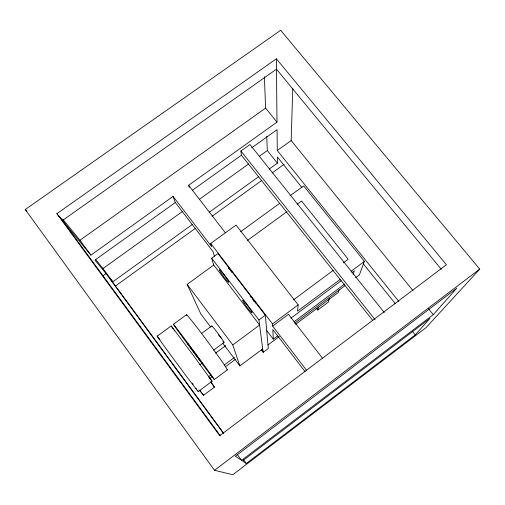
<?xml version="1.0" encoding="UTF-8"?>
<svg xmlns="http://www.w3.org/2000/svg" width="505" height="505" viewBox="0 0 505 505"><rect width="100%" height="100%" fill="white"/><g stroke="black" fill="none" stroke-linecap="round" stroke-linejoin="round"><path stroke-width="0.76" d="M413.077 290.785L291.164 140.554L292.761 88.514M56.876 213.672L219.713 435.701L446.426 264.734L276.38 58.807L56.876 213.672L90.906 255.145L173.076 196.407L211.633 246.623L210.724 243.448L236.056 225.072L298.177 304.85L297.565 311.137L340.143 279.442M316.288 308.202L317.727 310.038L318.358 307.046M329.285 298.354L328.307 302.142L317.727 310.038M339.209 289.447L338.306 292.471L295.614 324.33M353.147 274.512L354.377 270.907L351.865 272.782M289.927 195.883L303.656 185.903L364.408 261.375L359.339 274.973L355.57 277.782M415.274 334.891L429.951 318.396L242.469 460.932L246.301 463.483L415.274 334.891L412.389 331.293M433.277 314.659L456.829 288.185L235.387 456.217L241.598 460.352L433.277 314.659L428.429 308.688M479.75 269.102L426.132 327.568L232.805 474.725L214.511 470.294L25.25 209.524L280.666 30.275L479.75 269.102L214.511 470.294M222.939 343.394L239.875 365.923L262.701 348.892M267.985 344.947L279.284 336.513M198.983 389.873L203.553 395.276L214.486 387.114L210.736 381.483M261.262 349.877L263.149 352.357L268.3 348.513L265.34 315.227L218.002 253.592L211.658 258.207L213.722 265.03L259.595 325.031L232.78 344.94L239.875 365.923M306.737 370.481L272.649 326.085L272.542 323.92L298.177 304.85M272.649 326.085L288.481 314.306L322.67 358.462M208.508 376.724L211.027 374.843M224.27 364.989L234.364 357.477M351.158 271.242L364.408 261.375M209.701 378.51L212.22 376.629M225.47 366.763L235.564 359.244M290.899 318.188L341.178 280.742M198.213 391.596L212.094 381.243L192.241 353.904L171.214 325.927L157.244 336.166M214.297 379.583A34.384 0.398 53.5 0 0 184.508 338.678A34.384 0.398 53.5 0 0 182.816 337.555A34.384 0.398 53.5 0 0 214.297 379.583L227.319 369.887M293.96 321.855L344.763 283.974M266.703 330.554L273.293 339.158L277.687 335.882M294.649 323.232L344.896 285.748M213.609 350.142L224.031 342.422M263.149 352.357L258.939 319.974L265.34 315.227M199.74 364.894L202.271 363.019M215.566 353.153L225.697 345.641M293.481 299.875L333.111 270.453M343.362 262.84L348.204 259.242L301.554 201.009L297.123 204.241M201.375 333.597L211.81 325.902M173.43 324.286L186.503 314.703M210.711 327.12L200.832 313.977L187.147 284.403L213.722 265.03M247.513 240.405L286.991 211.627M240.752 231.631L279.663 203.345M223.456 432.88L109.49 277.8L112.779 281.809L192.538 224.321M209.127 212.365L258.895 176.491M269.102 169.131L277.397 163.153L277.34 156.967L302.053 187.702M115.557 285.944L195.403 228.323M212.012 216.336L261.836 180.38M272.056 173.007L284.195 164.245M102.887 275.919L106.069 273.634L223.456 433.391M398.874 301.498L277.277 150.547L291.164 140.554M173.076 196.407L175.336 202.505L94.94 260.062L106.069 273.634M192.443 190.259L241.403 155.212L240.904 151.02L249.969 144.537L384.292 312.551M251.623 147.889L277.068 129.671L277.277 150.547M95.584 259.406L103.007 268.515L182.273 211.608M199.538 199.216L248.757 163.879M259.627 156.077L267.296 150.566L266.735 136.394M189.249 187.418L188.605 185.31L276.999 122.128L276.38 58.807M62.765 219.151L79.948 240.228L265.617 108.108L264.374 76.659M62.468 220.483L276.481 69.172L441.181 269.184M171.201 325.933L172.136 327.335M212.094 381.243L210.004 378.624M199.961 360.216L187.734 343.659L199.993 360.235M25.25 209.524L26.853 211.267M218.387 334.733L221.739 338.691M265.617 108.108L276.999 122.128M363.36 263.945L395.365 303.739M267.296 150.566L277.397 163.153M240.904 151.02L375 319.564M241.403 155.212L372.759 320.473M188.605 185.31L225.369 232.799M210.724 243.448L272.542 323.92M175.336 202.505L213.104 251.73L214.385 256.18M305.127 371.68L272.82 329.563L273.293 339.158M211.658 258.207L258.939 319.974M261.628 349.264L262.979 351.044M208.514 376.667L209.051 377.374M187.147 284.403L232.78 344.94M211.38 382.923L214.486 387.114M200.012 390.472L203.553 395.276M103.007 268.515L112.779 281.809M243.505 459.683L246.301 463.483M79.948 240.228L90.906 255.145M237.091 454.216L241.598 460.352M59.236 216.083L220.388 435.771M174.162 330.188L174.692 330.926M173.221 328.875L172.451 327.789M197.386 390.289A34.466 0.385 53.5 0 1 178.252 365.254A34.466 0.385 53.5 0 1 157.781 336.772M158.033 337.081A34.466 0.385 53.5 0 1 159.978 339.556M192.487 383.39A34.466 0.385 53.5 0 1 193.15 384.311M195.915 388.181A34.466 0.385 53.5 0 1 196.344 388.793M228.5 268.149A5.871 0.581 53.8 0 1 228.645 268.325M228.961 268.704A5.871 0.581 53.8 0 1 229.118 268.9M229.453 269.31A5.871 0.581 53.8 0 1 229.617 269.525M230.482 270.648A5.871 0.581 53.8 0 1 230.652 270.882M253.68 300.854A5.908 0.593 53.6 0 1 254.034 301.321M254.204 301.554A5.908 0.593 53.6 0 1 254.381 301.788M255.208 302.956A5.908 0.593 53.6 0 1 255.366 303.183M250.164 296.328A7.878 0.789 53.6 0 1 251.105 297.344M252.229 298.663A7.878 0.789 53.6 0 1 253.037 299.68M253.864 300.759A7.878 0.789 53.6 0 1 254.69 301.87M212.031 326.464A10.27 0.467 53.5 0 1 218.394 334.026A10.27 0.467 53.5 0 1 223.469 341.961M223.191 341.658A10.27 0.467 53.5 0 1 223.033 341.481M228.658 267.978A7.821 0.776 53.8 0 1 232.25 272.788M186.724 315.335A34.321 1.029 53.5 0 1 207.094 340.831A34.321 1.029 53.5 0 1 227.029 369.748M244.224 303.227A7.884 0.72 53.6 0 0 251.995 312.86A7.884 0.72 53.6 0 0 245.922 303.429A7.884 0.72 53.6 0 0 244.224 303.227M221.057 272.934A7.834 0.707 53.8 0 0 228.614 282.301A7.834 0.707 53.8 0 0 222.377 272.675A7.834 0.707 53.8 0 0 221.057 272.934"/></g></svg>
